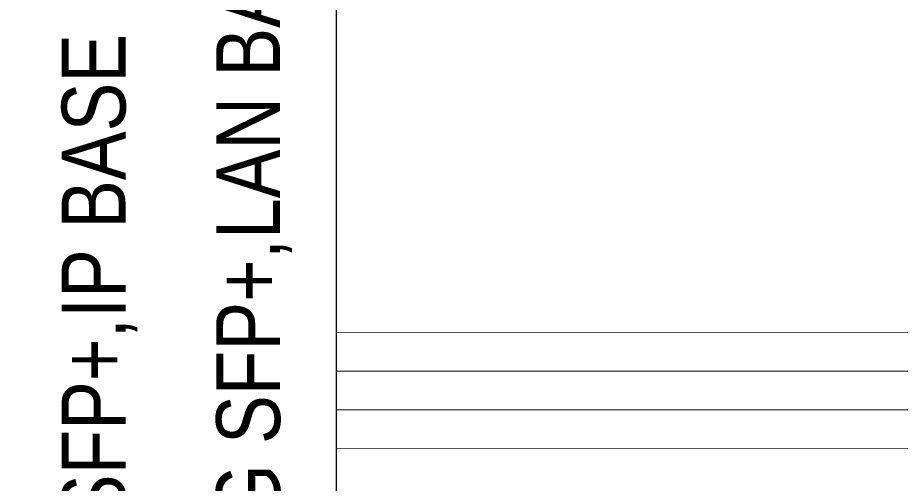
# Model space of a CAD drawing. Header units: millimetres. Extents: x 11706 to 18081, y 7308 to 12674.
# Drawn here: x 14969 to 15937, y 11121 to 11632 of the extents above; entities that cross this region are included whole.
import ezdxf
from ezdxf.enums import TextEntityAlignment as Align

# ---------------------------------------------------------------- set-up
doc = ezdxf.new("R2010")
doc.units = ezdxf.units.MM
doc.layers.add('Cable CAT6', color=3, linetype='Continuous')
doc.layers.add('COMPUTER', color=7, linetype='Continuous', lineweight=0)
doc.styles.get("Standard").update_dxf_attribs({"font": 'ARIALN.TTF'})

msp = doc.modelspace()

# ---------------------------------------------------------------- linework, layer by layer
at = {"layer": 'Cable CAT6', "const_width": 1}
for points in [[(17500.81, 11286.67), (15318.63, 11286.67)], [(17063.04, 11244.12), (15318.63, 11244.12)], [(16593.38, 11201.56), (15318.63, 11201.56)], [(16054.91, 11159), (15318.63, 11159)]]:
    msp.add_lwpolyline(points, dxfattribs=at)
at = {"layer": 'COMPUTER'}
msp.add_lwpolyline([(15318.63, 7307.63), (14644.6, 7307.63), (14644.6, 12590.63), (15318.63, 12590.63)], close=True, dxfattribs=at)

# ---------------------------------------------------------------- texts
at = {"layer": 'Cable CAT6', "color": 7}
for s, p in [('ACCESS SWITCH - CATALYST 2960-X 24 GIgE - POE  2 X10G SFP+,LAN BASE', (15257.05, 10307.48)), ('CORE SWITCH - CATALYST 2960-XR 48 GIgE - 2 X10G SFP+,IP BASE', (15087.56, 10307.48))]:
    msp.add_text(s, height=70, rotation=90, dxfattribs=at).set_placement(p, align=Align.CENTER)

doc.saveas('drawing.dxf')
